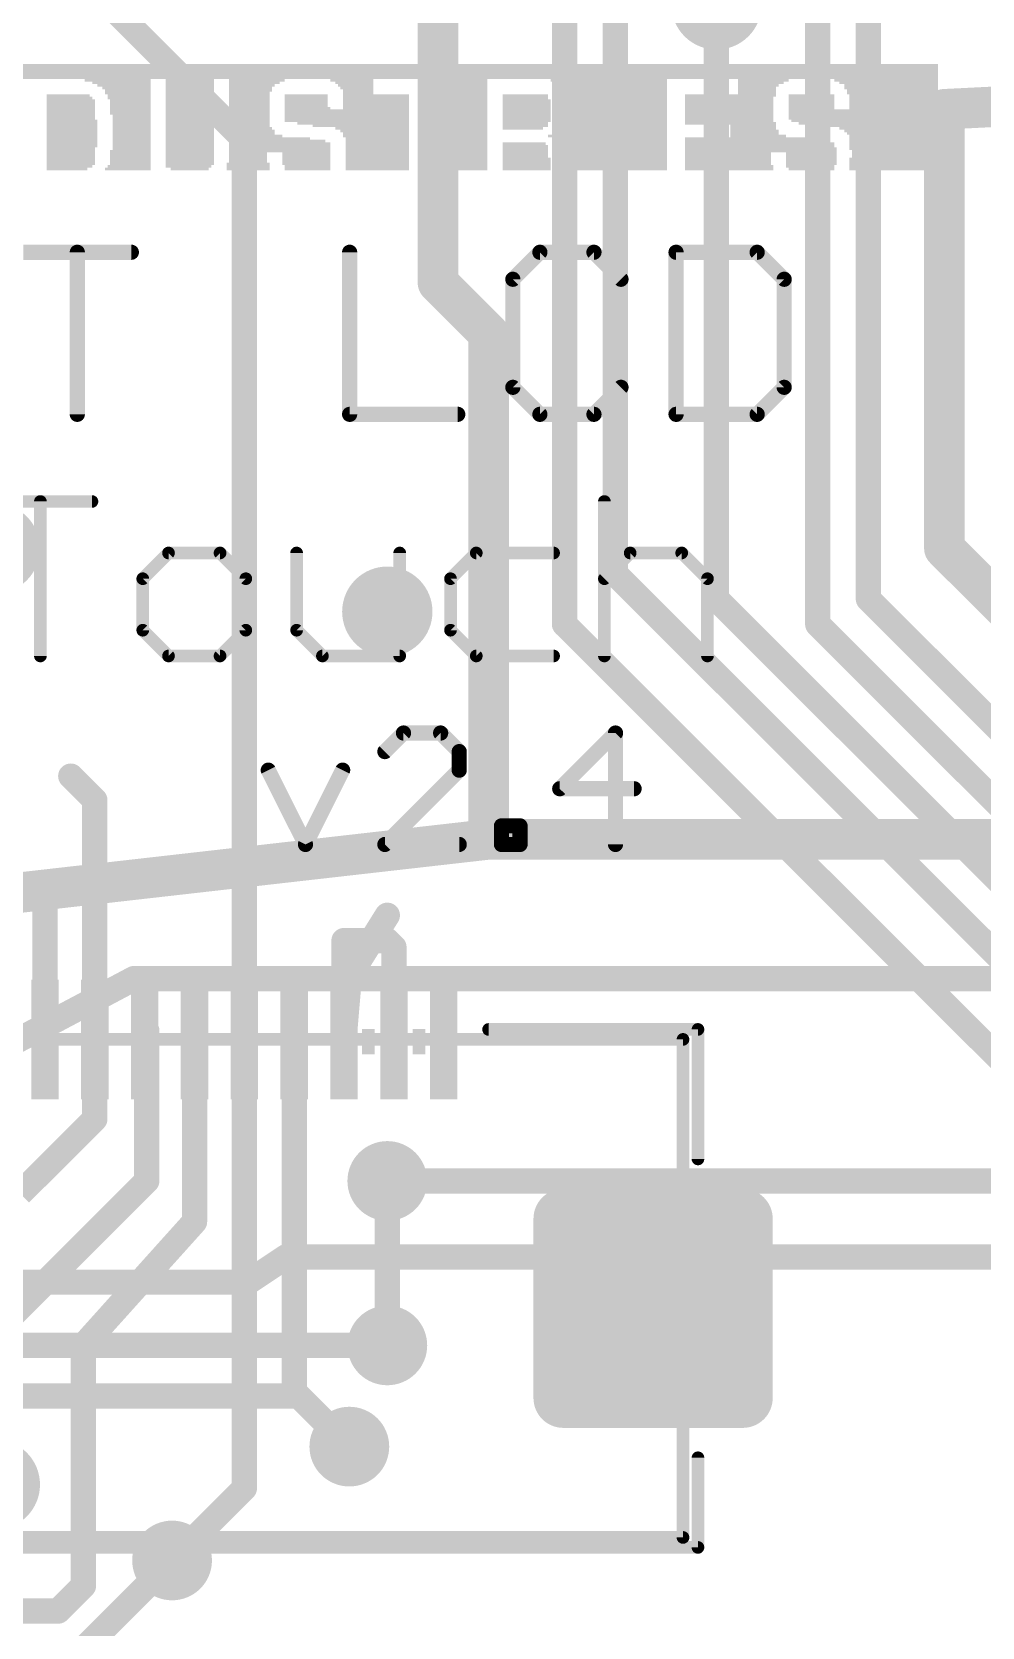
# Model space of a CAD drawing. Extents: x -31.2 to 31.2, y -41.1 to 40.8.
# Drawn here: x 8.12 to 17.65, y -13.75 to 2.26 of the extents above; entities that cross this region are included whole.
import ezdxf

# ---------------------------------------------------------------- set-up
doc = ezdxf.new("R2010")
doc.units = 0
for name, color, linetype in [('1', 12, 'CONTINUOUS'), ('16', 132, 'CONTINUOUS'), ('18', 110, 'CONTINUOUS'), ('21', 40, 'CONTINUOUS'), ('41', 12, 'CONTINUOUS'), ('51', 253, 'CONTINUOUS')]:
    doc.layers.add(name, color=color, linetype=linetype)

# ---------------------------------------------------------------- blocks, each defined once
blk = doc.blocks.new('RECT')
blk.add_solid([(-0.5, -0.5), (0.5, -0.5), (-0.5, 0.5), (0.5, 0.5)])
blk = doc.blocks.new('RECT384000X384000R25')
at = {"const_width": 0.3}
blk.add_lwpolyline([(1.05, -0.9), (1.05, 0.9, 0.4142), (0.9, 1.05), (-0.9, 1.05, 0.4142), (-1.05, 0.9), (-1.05, -0.9, 0.4142), (-0.9, -1.05), (0.9, -1.05, 0.4142)], format="xyb", close=True, dxfattribs=at)
blk.add_solid([(-0.9254, -0.9254), (0.9254, -0.9254), (-0.9254, 0.9254), (0.9254, 0.9254)])
blk = doc.blocks.new('ROUNDV')
at = {"const_width": 0.5}
blk.add_lwpolyline([(0, -0.25, 1), (0, 0.25, 1), (0, -0.25)], format="xyb", dxfattribs=at)

msp = doc.modelspace()

# ---------------------------------------------------------------- linework, layer by layer
at = {"layer": '1'}
for points, const_width in [([(13.97, -3.175), (13.97, 7.366)], 0.254), ([(16.51, -3.429), (16.51, 5.842)], 0.254), ([(16.002, -3.683), (16.002, 4.064)], 0.254), ([(13.462, -3.683), (13.462, 3.302)], 0.254), ([(10.25, 1.18), (8.509, 2.921)], 0.254), ([(14.986, -3.429), (14.986, 2.54)], 0.254), ([(17.272, 1.488), (18.608, 1.554)], 0.4064), ([(17.272, -2.921), (17.272, 1.488)], 0.4064), ([(10.25, -7.85), (10.25, 1.18)], 0.254), ([(17.272, -2.921), (18.542, -4.191)], 0.4064), ([(20.066, -9.271), (13.97, -3.175)], 0.254), ([(21.336, -9.779), (14.986, -3.429)], 0.254), ([(19.558, -6.477), (16.51, -3.429)], 0.254), ([(19.177, -9.398), (13.462, -3.683)], 0.254), ([(19.304, -6.985), (16.002, -3.683)], 0.254), ([(8.75, -5.448), (8.509, -5.207)], 0.254), ([(8.75, -7.85), (8.75, -5.448)], 0.254), ([(8.25, -6.3899), (7.8785, -6.3899)], 0.254), ([(8.25, -7.85), (8.25, -6.3899)], 0.254), ([(11.303, -7.215), (11.684, -6.604)], 0.254), ([(11.25, -7.85), (11.25, -6.858)], 0.254), ([(11.25, -6.858), (11.684, -6.858)], 0.254), ([(11.684, -6.858), (11.75, -6.924)], 0.254), ([(11.75, -6.924), (11.75, -7.85)], 0.254), ([(11.25, -7.85), (11.303, -7.215)], 0.254), ([(9.271, -7.762), (9.25, -7.85)], 0.254), ([(9.271, -9.271), (9.271, -7.762)], 0.254), ([(8.75, -7.85), (8.75, -8.649)], 0.254), ([(9.75, -7.85), (9.75, -9.681)], 0.254), ([(10.25, -7.85), (10.25, -12.356)], 0.254), ([(10.75, -7.85), (10.75, -11.385)], 0.254), ([(8.75, -8.649), (8.001, -9.398)], 0.254), ([(7.747, -10.795), (9.271, -9.271)], 0.254), ([(11.684, -10.922), (11.684, -9.271)], 0.254), ([(8.636, -10.922), (9.75, -9.681)], 0.254), ([(8.636, -13.335), (8.636, -10.922)], 0.254), ([(10.75, -11.385), (11.303, -11.938)], 0.254), ([(10.25, -12.356), (9.525, -13.081)], 0.254), ([(8.636, -13.335), (8.382, -13.589)], 0.254), ([(8.382, -13.589), (7.112, -13.589)], 0.254)]:
    msp.add_lwpolyline(points, dxfattribs=dict(at, const_width=const_width))
for points, const_width in [([(17.3736, 1.488, 1), (17.1704, 1.488)], 0.2032), ([(17.267, 1.5895, 1), (17.277, 1.3865)], 0.2032), ([(10.3135, 1.18, 1), (10.1865, 1.18)], 0.127), ([(10.2051, 1.1351, 1), (10.2949, 1.2249)], 0.127), ([(17.3438, -2.8492, 1), (17.2002, -2.9928)], 0.2032), ([(17.1704, -2.921, 1), (17.3736, -2.921)], 0.2032), ([(14.0149, -3.1301, 1), (13.9251, -3.2199)], 0.127), ([(13.9065, -3.175, 1), (14.0335, -3.175)], 0.127), ([(15.0309, -3.3841, 1), (14.9411, -3.4739)], 0.127), ([(16.5549, -3.3841, 1), (16.4651, -3.4739)], 0.127), ([(14.9225, -3.429, 1), (15.0495, -3.429)], 0.127), ([(16.4465, -3.429, 1), (16.5735, -3.429)], 0.127), ([(13.5069, -3.6381, 1), (13.4171, -3.7279)], 0.127), ([(13.3985, -3.683, 1), (13.5255, -3.683)], 0.127), ([(16.0469, -3.6381, 1), (15.9571, -3.7279)], 0.127), ([(15.9385, -3.683, 1), (16.0655, -3.683)], 0.127), ([(8.5539, -5.1621, 1), (8.4641, -5.2519)], 0.127), ([(8.8135, -5.448, 1), (8.6865, -5.448)], 0.127), ([(8.7051, -5.4929, 1), (8.7949, -5.4031)], 0.127), ([(8.3135, -6.3899, 1), (8.1865, -6.3899)], 0.127), ([(8.25, -6.4534, 1), (8.25, -6.3264)], 0.127), ([(11.7379, -6.6376, 1), (11.6301, -6.5704)], 0.127), ([(11.3135, -6.858, 1), (11.1865, -6.858)], 0.127), ([(11.25, -6.7945, 1), (11.25, -6.9215)], 0.127), ([(11.7289, -6.8131, 1), (11.6391, -6.9029)], 0.127), ([(11.684, -6.9215, 1), (11.684, -6.7945)], 0.127), ([(11.8135, -6.924, 1), (11.6865, -6.924)], 0.127), ([(11.7051, -6.9689, 1), (11.7949, -6.8791)], 0.127), ([(11.2491, -7.1814, 1), (11.3569, -7.2486)], 0.127), ([(11.3663, -7.2203, 1), (11.2397, -7.2097)], 0.127), ([(9.3345, -7.762, 1), (9.2075, -7.762)], 0.127), ([(9.3328, -7.7767, 1), (9.2092, -7.7473)], 0.127), ([(8.1865, -7.85, 1), (8.3135, -7.85)], 0.127), ([(8.8135, -7.85, 1), (8.6865, -7.85)], 0.127), ([(8.6865, -7.85, 1), (8.8135, -7.85)], 0.127), ([(9.1882, -7.8353, 1), (9.3118, -7.8647)], 0.127), ([(9.8135, -7.85, 1), (9.6865, -7.85)], 0.127), ([(10.3135, -7.85, 1), (10.1865, -7.85)], 0.127), ([(10.1865, -7.85, 1), (10.3135, -7.85)], 0.127), ([(10.8135, -7.85, 1), (10.6865, -7.85)], 0.127), ([(11.1867, -7.8447, 1), (11.3133, -7.8553)], 0.127), ([(11.1865, -7.85, 1), (11.3135, -7.85)], 0.127), ([(11.6865, -7.85, 1), (11.8135, -7.85)], 0.127), ([(8.6865, -8.649, 1), (8.8135, -8.649)], 0.127), ([(8.7949, -8.6939, 1), (8.7051, -8.6041)], 0.127), ([(9.2075, -9.271, 1), (9.3345, -9.271)], 0.127), ([(9.3159, -9.3159, 1), (9.2261, -9.2261)], 0.127), ([(11.7475, -9.271, 1), (11.6205, -9.271)], 0.127), ([(9.7973, -9.7234, 1), (9.7027, -9.6386)], 0.127), ([(9.6865, -9.681, 1), (9.8135, -9.681)], 0.127), ([(8.6995, -10.922, 1), (8.5725, -10.922)], 0.127), ([(8.5887, -10.8796, 1), (8.6833, -10.9644)], 0.127), ([(11.6205, -10.922, 1), (11.7475, -10.922)], 0.127), ([(10.7949, -11.3401, 1), (10.7051, -11.4299)], 0.127), ([(10.6865, -11.385, 1), (10.8135, -11.385)], 0.127), ([(11.2581, -11.9829, 1), (11.3479, -11.8931)], 0.127), ([(10.1865, -12.356, 1), (10.3135, -12.356)], 0.127), ([(10.2949, -12.4009, 1), (10.2051, -12.3111)], 0.127), ([(9.4801, -13.0361, 1), (9.5699, -13.1259)], 0.127), ([(8.5725, -13.335, 1), (8.6995, -13.335)], 0.127), ([(8.6809, -13.3799, 1), (8.5911, -13.2901)], 0.127), ([(8.3371, -13.5441, 1), (8.4269, -13.6339)], 0.127), ([(8.382, -13.6525, 1), (8.382, -13.5255)], 0.127)]:
    msp.add_lwpolyline(points, format="xyb", dxfattribs=dict(at, const_width=const_width))
at = {"layer": '16'}
for points, const_width in [([(12.192, 3.048), (12.192, -0.254)], 0.4064), ([(12.192, -0.254), (12.7, -0.762)], 0.4064), ([(12.7, -0.762), (12.7, -5.842)], 0.4064), ([(7.112, -6.477), (12.7, -5.842)], 0.4064), ([(12.7, -5.842), (18.034, -5.842)], 0.4064), ([(9.144, -7.239), (5.08, -9.398)], 0.254), ([(18.923, -7.239), (9.144, -7.239)], 0.254), ([(11.684, -9.271), (19.431, -9.271)], 0.254), ([(10.668, -10.033), (10.287, -10.287)], 0.254), ([(23.114, -10.033), (10.668, -10.033)], 0.254), ([(10.287, -10.287), (4.191, -10.287)], 0.254), ([(-19.431, -10.922), (11.684, -10.922)], 0.254), ([(10.795, -11.43), (-6.35, -11.43)], 0.254), ([(11.303, -11.938), (10.795, -11.43)], 0.254), ([(9.525, -13.081), (8.382, -14.224)], 0.254)]:
    msp.add_lwpolyline(points, dxfattribs=dict(at, const_width=const_width))
for points, const_width in [([(12.0904, -0.254, 1), (12.2936, -0.254)], 0.2032), ([(12.2638, -0.1822, 1), (12.1202, -0.3258)], 0.2032), ([(12.8016, -0.762, 1), (12.5984, -0.762)], 0.2032), ([(12.6282, -0.8338, 1), (12.7718, -0.6902)], 0.2032), ([(12.7, -5.7404, 1), (12.7, -5.9436)], 0.2032), ([(12.5984, -5.842, 1), (12.8016, -5.842)], 0.2032), ([(12.7115, -5.943, 1), (12.6885, -5.741)], 0.2032), ([(9.144, -7.1755, 1), (9.144, -7.3025)], 0.127), ([(9.1738, -7.2951, 1), (9.1142, -7.1829)], 0.127), ([(11.684, -9.2075, 1), (11.684, -9.3345)], 0.127), ([(10.668, -9.9695, 1), (10.668, -10.0965)], 0.127), ([(10.7032, -10.0858, 1), (10.6328, -9.9802)], 0.127), ([(10.2518, -10.2342, 1), (10.3222, -10.3398)], 0.127), ([(10.287, -10.3505, 1), (10.287, -10.2235)], 0.127), ([(11.684, -10.9855, 1), (11.684, -10.8585)], 0.127), ([(10.8399, -11.3851, 1), (10.7501, -11.4749)], 0.127), ([(10.795, -11.4935, 1), (10.795, -11.3665)], 0.127), ([(11.2581, -11.9829, 1), (11.3479, -11.8931)], 0.127), ([(9.5699, -13.1259, 1), (9.4801, -13.0361)], 0.127)]:
    msp.add_lwpolyline(points, format="xyb", dxfattribs=dict(at, const_width=const_width))
at = {"layer": '21'}
for points, const_width in [([(8.0319, 0.0522), (9.1165, 0.0522)], 0.1524), ([(8.5742, -1.5748), (8.5742, 0.0522)], 0.1524), ([(11.3062, 0.0522), (11.3062, -1.5748)], 0.1524), ([(13.2145, 0.0522), (12.9433, -0.219)], 0.1524), ([(13.7568, 0.0522), (13.2145, 0.0522)], 0.1524), ([(14.028, -0.219), (13.7568, 0.0522)], 0.1524), ([(14.5805, 0.0522), (14.5805, -1.5748)], 0.1524), ([(15.394, 0.0522), (14.5805, 0.0522)], 0.1524), ([(15.6651, -0.219), (15.394, 0.0522)], 0.1524), ([(12.9433, -0.219), (12.9433, -1.3036)], 0.1524), ([(15.6651, -1.3036), (15.6651, -0.219)], 0.1524), ([(12.9433, -1.3036), (13.2145, -1.5748)], 0.1524), ([(13.7568, -1.5748), (14.028, -1.3036)], 0.1524), ([(15.394, -1.5748), (15.6651, -1.3036)], 0.1524), ([(11.3062, -1.5748), (12.3908, -1.5748)], 0.1524), ([(13.2145, -1.5748), (13.7568, -1.5748)], 0.1524), ([(14.5805, -1.5748), (15.394, -1.5748)], 0.1524), ([(7.6872, -2.4498), (8.721, -2.4498)], 0.127), ([(8.2041, -4.0005), (8.2041, -2.4498)], 0.127), ([(13.8616, -2.4498), (13.8616, -4.0005)], 0.127), ([(9.4893, -2.9667), (9.2308, -3.2251)], 0.127), ([(10.0062, -2.9667), (9.4893, -2.9667)], 0.127), ([(10.2646, -3.2251), (10.0062, -2.9667)], 0.127), ([(10.7744, -2.9667), (10.7744, -3.742)], 0.127), ([(11.8082, -4.0005), (11.8082, -2.9667)], 0.127), ([(12.5765, -2.9667), (12.318, -3.2251)], 0.127), ([(13.3518, -2.9667), (12.5765, -2.9667)], 0.127), ([(13.8616, -3.2251), (14.1201, -2.9667)], 0.127), ([(14.1201, -2.9667), (14.637, -2.9667)], 0.127), ([(14.637, -2.9667), (14.8954, -3.2251)], 0.127), ([(9.2308, -3.2251), (9.2308, -3.742)], 0.127), ([(10.2646, -3.742), (10.2646, -3.2251)], 0.127), ([(12.318, -3.2251), (12.318, -3.742)], 0.127), ([(14.8954, -3.2251), (14.8954, -4.0005)], 0.127), ([(9.2308, -3.742), (9.4893, -4.0005)], 0.127), ([(10.0062, -4.0005), (10.2646, -3.742)], 0.127), ([(10.7744, -3.742), (11.0329, -4.0005)], 0.127), ([(12.318, -3.742), (12.5765, -4.0005)], 0.127), ([(9.4893, -4.0005), (10.0062, -4.0005)], 0.127), ([(11.0329, -4.0005), (11.8082, -4.0005)], 0.127), ([(12.5765, -4.0005), (13.3518, -4.0005)], 0.127), ([(11.846, -4.7742), (11.6596, -4.9607)], 0.1524), ([(12.2189, -4.7742), (11.846, -4.7742)], 0.1524), ([(12.4053, -4.9607), (12.2189, -4.7742)], 0.1524), ([(13.973, -4.7742), (13.4137, -5.3335)], 0.1524), ([(13.973, -5.8928), (13.973, -4.7742)], 0.1524), ([(12.4053, -5.1471), (12.4053, -4.9607)], 0.1524), ([(10.4902, -5.1471), (10.8631, -5.8928)], 0.1524), ([(10.8631, -5.8928), (11.2359, -5.1471)], 0.1524), ([(11.6596, -5.8928), (12.4053, -5.1471)], 0.1524), ([(13.4137, -5.3335), (14.1594, -5.3335)], 0.1524), ([(12.829, -5.8928), (12.829, -5.7064)], 0.1524), ([(12.829, -5.7064), (13.0154, -5.7064)], 0.1524), ([(13.0154, -5.7064), (13.0154, -5.8928)], 0.1524), ([(12.4053, -5.8928), (11.6596, -5.8928)], 0.1524), ([(13.0154, -5.8928), (12.829, -5.8928)], 0.1524), ([(12.7, -7.75), (14.8, -7.75)], 0.127), ([(14.8, -7.75), (14.8, -9.05)], 0.127), ([(14.8, -12.95), (14.8, -12.05)], 0.127), ([(-14.8, -12.95), (14.8, -12.95)], 0.127)]:
    msp.add_lwpolyline(points, dxfattribs=dict(at, const_width=const_width))
for points, const_width in [([(8.6123, 0.0522, 1), (8.5361, 0.0522)], 0.0762), ([(9.1165, 0.0141, 1), (9.1165, 0.0903)], 0.0762), ([(11.3443, 0.0522, 1), (11.2681, 0.0522)], 0.0762), ([(13.2145, 0.0903, 1), (13.2145, 0.0141)], 0.0762), ([(13.2414, 0.0252, 1), (13.1875, 0.0791)], 0.0762), ([(13.7838, 0.0791, 1), (13.7299, 0.0252)], 0.0762), ([(13.7568, 0.0141, 1), (13.7568, 0.0903)], 0.0762), ([(14.6186, 0.0522, 1), (14.5424, 0.0522)], 0.0762), ([(14.5805, 0.0903, 1), (14.5805, 0.0141)], 0.0762), ([(15.4209, 0.0791, 1), (15.367, 0.0252)], 0.0762), ([(15.394, 0.0141, 1), (15.394, 0.0903)], 0.0762), ([(12.9814, -0.219, 1), (12.9052, -0.219)], 0.0762), ([(12.9164, -0.192, 1), (12.9703, -0.2459)], 0.0762), ([(14.001, -0.2459, 1), (14.0549, -0.192)], 0.0762), ([(15.7032, -0.219, 1), (15.627, -0.219)], 0.0762), ([(15.6382, -0.2459, 1), (15.6921, -0.192)], 0.0762), ([(12.9703, -1.2767, 1), (12.9164, -1.3306)], 0.0762), ([(12.9052, -1.3036, 1), (12.9814, -1.3036)], 0.0762), ([(14.0549, -1.3306, 1), (14.001, -1.2767)], 0.0762), ([(15.627, -1.3036, 1), (15.7032, -1.3036)], 0.0762), ([(15.6921, -1.3306, 1), (15.6382, -1.2767)], 0.0762), ([(8.5361, -1.5748, 1), (8.6123, -1.5748)], 0.0762), ([(11.3062, -1.5367, 1), (11.3062, -1.6129)], 0.0762), ([(11.2681, -1.5748, 1), (11.3443, -1.5748)], 0.0762), ([(12.3908, -1.6129, 1), (12.3908, -1.5367)], 0.0762), ([(13.2145, -1.5367, 1), (13.2145, -1.6129)], 0.0762), ([(13.1875, -1.6017, 1), (13.2414, -1.5479)], 0.0762), ([(13.7299, -1.5479, 1), (13.7838, -1.6017)], 0.0762), ([(13.7568, -1.6129, 1), (13.7568, -1.5367)], 0.0762), ([(14.5805, -1.5367, 1), (14.5805, -1.6129)], 0.0762), ([(14.5424, -1.5748, 1), (14.6186, -1.5748)], 0.0762), ([(15.367, -1.5479, 1), (15.4209, -1.6017)], 0.0762), ([(15.394, -1.6129, 1), (15.394, -1.5367)], 0.0762), ([(8.2359, -2.4498, 1), (8.1724, -2.4498)], 0.0635), ([(8.721, -2.4815, 1), (8.721, -2.418)], 0.0635), ([(13.8934, -2.4498, 1), (13.8299, -2.4498)], 0.0635), ([(9.4893, -2.9349, 1), (9.4893, -2.9984)], 0.0635), ([(9.5117, -2.9891, 1), (9.4668, -2.9442)], 0.0635), ([(10.0286, -2.9442, 1), (9.9837, -2.9891)], 0.0635), ([(10.0062, -2.9984, 1), (10.0062, -2.9349)], 0.0635), ([(10.8062, -2.9667, 1), (10.7427, -2.9667)], 0.0635), ([(11.84, -2.9667, 1), (11.7765, -2.9667)], 0.0635), ([(12.5765, -2.9349, 1), (12.5765, -2.9984)], 0.0635), ([(12.5989, -2.9891, 1), (12.554, -2.9442)], 0.0635), ([(13.3518, -2.9984, 1), (13.3518, -2.9349)], 0.0635), ([(14.1201, -2.9349, 1), (14.1201, -2.9984)], 0.0635), ([(14.1425, -2.9891, 1), (14.0976, -2.9442)], 0.0635), ([(14.6594, -2.9442, 1), (14.6145, -2.9891)], 0.0635), ([(14.637, -2.9984, 1), (14.637, -2.9349)], 0.0635), ([(9.2626, -3.2251, 1), (9.1991, -3.2251)], 0.0635), ([(9.2084, -3.2027, 1), (9.2533, -3.2476)], 0.0635), ([(10.2964, -3.2251, 1), (10.2329, -3.2251)], 0.0635), ([(10.2422, -3.2476, 1), (10.2871, -3.2027)], 0.0635), ([(12.3498, -3.2251, 1), (12.2863, -3.2251)], 0.0635), ([(12.2956, -3.2027, 1), (12.3405, -3.2476)], 0.0635), ([(13.8392, -3.2027, 1), (13.8841, -3.2476)], 0.0635), ([(14.9272, -3.2251, 1), (14.8637, -3.2251)], 0.0635), ([(14.873, -3.2476, 1), (14.9179, -3.2027)], 0.0635), ([(9.2533, -3.7196, 1), (9.2084, -3.7645)], 0.0635), ([(10.2871, -3.7645, 1), (10.2422, -3.7196)], 0.0635), ([(10.7969, -3.7196, 1), (10.752, -3.7645)], 0.0635), ([(12.3405, -3.7196, 1), (12.2956, -3.7645)], 0.0635), ([(9.1991, -3.742, 1), (9.2626, -3.742)], 0.0635), ([(10.2329, -3.742, 1), (10.2964, -3.742)], 0.0635), ([(10.7427, -3.742, 1), (10.8062, -3.742)], 0.0635), ([(12.2863, -3.742, 1), (12.3498, -3.742)], 0.0635), ([(8.1724, -4.0005, 1), (8.2359, -4.0005)], 0.0635), ([(9.4893, -3.9688, 1), (9.4893, -4.0323)], 0.0635), ([(9.4668, -4.023, 1), (9.5117, -3.978)], 0.0635), ([(9.9837, -3.978, 1), (10.0286, -4.023)], 0.0635), ([(10.0062, -4.0323, 1), (10.0062, -3.9688)], 0.0635), ([(11.0329, -3.9688, 1), (11.0329, -4.0323)], 0.0635), ([(11.0104, -4.023, 1), (11.0553, -3.978)], 0.0635), ([(11.7765, -4.0005, 1), (11.84, -4.0005)], 0.0635), ([(11.8082, -4.0323, 1), (11.8082, -3.9688)], 0.0635), ([(12.5765, -3.9688, 1), (12.5765, -4.0323)], 0.0635), ([(12.554, -4.023, 1), (12.5989, -3.978)], 0.0635), ([(13.3518, -4.0323, 1), (13.3518, -3.9688)], 0.0635), ([(13.8299, -4.0005, 1), (13.8934, -4.0005)], 0.0635), ([(14.8637, -4.0005, 1), (14.9272, -4.0005)], 0.0635), ([(11.846, -4.7361, 1), (11.846, -4.8123)], 0.0762), ([(11.873, -4.8012, 1), (11.8191, -4.7473)], 0.0762), ([(12.2458, -4.7473, 1), (12.1919, -4.8012)], 0.0762), ([(12.2189, -4.8123, 1), (12.2189, -4.7361)], 0.0762), ([(14.0111, -4.7742, 1), (13.9349, -4.7742)], 0.0762), ([(13.9999, -4.8012, 1), (13.946, -4.7473)], 0.0762), ([(11.6327, -4.9337, 1), (11.6865, -4.9876)], 0.0762), ([(12.4434, -4.9607, 1), (12.3672, -4.9607)], 0.0762), ([(12.3784, -4.9876, 1), (12.4322, -4.9337)], 0.0762), ([(10.5243, -5.1301, 1), (10.4561, -5.1641)], 0.0762), ([(11.27, -5.1641, 1), (11.2018, -5.1301)], 0.0762), ([(12.3672, -5.1471, 1), (12.4434, -5.1471)], 0.0762), ([(12.4322, -5.174, 1), (12.3784, -5.1202)], 0.0762), ([(13.3867, -5.3066, 1), (13.4406, -5.3605)], 0.0762), ([(13.4137, -5.2954, 1), (13.4137, -5.3716)], 0.0762), ([(14.1594, -5.3716, 1), (14.1594, -5.2954)], 0.0762), ([(12.8671, -5.7064, 1), (12.7909, -5.7064)], 0.0762), ([(12.829, -5.6683, 1), (12.829, -5.7445)], 0.0762), ([(13.0535, -5.7064, 1), (12.9773, -5.7064)], 0.0762), ([(13.0154, -5.7445, 1), (13.0154, -5.6683)], 0.0762), ([(10.829, -5.8758, 1), (10.8971, -5.9098)], 0.0762), ([(10.829, -5.9098, 1), (10.8971, -5.8758)], 0.0762), ([(11.6596, -5.8547, 1), (11.6596, -5.9309)], 0.0762), ([(11.6327, -5.8659, 1), (11.6865, -5.9197)], 0.0762), ([(12.4053, -5.9309, 1), (12.4053, -5.8547)], 0.0762), ([(12.829, -5.8547, 1), (12.829, -5.9309)], 0.0762), ([(12.7909, -5.8928, 1), (12.8671, -5.8928)], 0.0762), ([(12.9773, -5.8928, 1), (13.0535, -5.8928)], 0.0762), ([(13.0154, -5.9309, 1), (13.0154, -5.8547)], 0.0762), ([(13.9349, -5.8928, 1), (14.0111, -5.8928)], 0.0762), ([(12.7, -7.7183, 1), (12.7, -7.7817)], 0.0635), ([(14.8318, -7.75, 1), (14.7683, -7.75)], 0.0635), ([(14.8, -7.7817, 1), (14.8, -7.7183)], 0.0635), ([(14.7683, -9.05, 1), (14.8318, -9.05)], 0.0635), ([(14.8318, -12.05, 1), (14.7683, -12.05)], 0.0635), ([(14.7683, -12.95, 1), (14.8318, -12.95)], 0.0635), ([(14.8, -12.9818, 1), (14.8, -12.9183)], 0.0635)]:
    msp.add_lwpolyline(points, format="xyb", dxfattribs=dict(at, const_width=const_width))
at = {"layer": '51', "const_width": 0.127}
for points in [[(-14.65, -7.85), (14.65, -7.85)], [(14.65, -7.85), (14.65, -12.85)], [(-14.65, -12.85), (14.65, -12.85)]]:
    msp.add_lwpolyline(points, dxfattribs=at)
at = {"layer": '51', "const_width": 0.0635}
for points in [[(14.6818, -7.85, 1), (14.6182, -7.85)], [(14.65, -7.8818, 1), (14.65, -7.8183)], [(14.65, -12.8818, 1), (14.65, -12.8183)], [(14.6182, -12.85, 1), (14.6818, -12.85)]]:
    msp.add_lwpolyline(points, format="xyb", dxfattribs=at)

# ---------------------------------------------------------------- block references
at = {"layer": '1', "xscale": 0.275, "yscale": 1.2}
for p in [(8.25, -7.85), (8.75, -7.85), (9.25, -7.85), (9.75, -7.85), (10.25, -7.85), (10.75, -7.85), (11.25, -7.85), (11.75, -7.85), (12.25, -7.85)]:
    msp.add_blockref('RECT', p, dxfattribs=at)
at = {"layer": '1'}
msp.add_blockref('RECT384000X384000R25', (14.35, -10.55), dxfattribs=at)
at = {"layer": '18'}
for p, xscale, yscale in [((14.986, 2.54), 0.9064, 0.9064), ((14.986, 2.54), 0.9064, 0.9064), ((7.747, -2.921), 0.9064, 0.9064), ((7.747, -2.921), 0.9064, 0.9064), ((11.684, -3.556), 0.9064, 0.9064), ((11.684, -3.556), 0.9064, 0.9064), ((11.684, -9.271), 0.8001, 0.8001), ((11.684, -9.271), 0.8001, 0.8001), ((11.684, -10.922), 0.8001, 0.8001), ((11.684, -10.922), 0.8001, 0.8001), ((11.303, -11.938), 0.8001, 0.8001), ((11.303, -11.938), 0.8001, 0.8001), ((7.747, -12.319), 0.9064, 0.9064), ((7.747, -12.319), 0.9064, 0.9064), ((9.525, -13.081), 0.8001, 0.8001), ((9.525, -13.081), 0.8001, 0.8001)]:
    msp.add_blockref('ROUNDV', p, dxfattribs=dict(at, xscale=xscale, yscale=yscale))
at = {"layer": '21', "yscale": 0.0254}
for p, xscale in [((6.604, 1.9304), 21.209), ((6.604, 1.905), 21.209), ((6.604, 1.8796), 21.209), ((6.604, 1.8542), 21.209), ((6.604, 1.8288), 21.209), ((6.604, 1.8034), 21.209), ((8.9789, 1.778), 0.6604), ((9.017, 1.7526), 0.5842), ((9.7028, 1.778), 0.4826), ((9.7028, 1.7526), 0.4826), ((10.3759, 1.778), 0.5588), ((10.3505, 1.7526), 0.508), ((11.3284, 1.778), 0.4318), ((11.3538, 1.7526), 0.381), ((12.5349, 1.778), 0.3048), ((12.5349, 1.7526), 0.3048), ((13.6144, 1.778), 0.5842), ((13.6398, 1.7526), 0.5334), ((14.2748, 1.778), 0.4318), ((14.2748, 1.7526), 0.4318), ((15.4559, 1.778), 0.508), ((15.4305, 1.7526), 0.4572), ((16.6878, 1.778), 1.0414), ((16.7132, 1.7526), 0.9906), ((8.4836, 1.6256), 0.4318), ((8.4963, 1.6002), 0.4572), ((9.0424, 1.7272), 0.5334), ((9.0678, 1.7018), 0.4826), ((9.0805, 1.6764), 0.4572), ((9.0805, 1.651), 0.4572), ((9.0932, 1.6256), 0.4318), ((9.0932, 1.6002), 0.4318), ((9.7028, 1.7272), 0.4826), ((9.7028, 1.7018), 0.4826), ((9.7028, 1.6764), 0.4826), ((9.7028, 1.651), 0.4826), ((9.7028, 1.6256), 0.4826), ((9.7028, 1.6002), 0.4826), ((10.3251, 1.7272), 0.4572), ((10.3124, 1.7018), 0.4318), ((10.3124, 1.6764), 0.4318), ((10.2997, 1.651), 0.4064), ((10.2997, 1.6256), 0.4064), ((10.2997, 1.6002), 0.4064), ((10.8712, 1.6256), 0.4318), ((10.8712, 1.6002), 0.4318), ((11.3665, 1.7272), 0.3556), ((11.3792, 1.7018), 0.3302), ((11.3919, 1.6764), 0.3048), ((11.3919, 1.651), 0.3048), ((11.5697, 1.6256), 0.6604), ((11.5697, 1.6002), 0.6604), ((12.3698, 1.6256), 0.635), ((12.3698, 1.6002), 0.635), ((12.5349, 1.7272), 0.3048), ((12.5349, 1.7018), 0.3048), ((12.5349, 1.6764), 0.3048), ((12.5349, 1.651), 0.3048), ((13.0683, 1.6256), 0.4572), ((13.0683, 1.6002), 0.4572), ((13.6525, 1.7272), 0.508), ((13.6652, 1.7018), 0.4826), ((13.6652, 1.6764), 0.4826), ((13.6779, 1.651), 0.4572), ((13.6906, 1.6256), 0.4318), ((13.6906, 1.6002), 0.4318), ((14.2748, 1.7272), 0.4318), ((14.2748, 1.7018), 0.4318), ((14.2748, 1.6764), 0.4318), ((14.2748, 1.651), 0.4318), ((14.2748, 1.6256), 0.4318), ((14.2748, 1.6002), 0.4318), ((15.1257, 1.6256), 0.9144), ((15.113, 1.6002), 0.889), ((15.4051, 1.7272), 0.4064), ((15.3924, 1.7018), 0.381), ((15.3924, 1.6764), 0.381), ((15.3924, 1.651), 0.381), ((15.9385, 1.6256), 0.4572), ((15.9385, 1.6002), 0.4572), ((16.7386, 1.7272), 0.9398), ((16.7386, 1.7018), 0.9398), ((16.7513, 1.6764), 0.9144), ((16.7513, 1.651), 0.9144), ((16.764, 1.6256), 0.889), ((16.764, 1.6002), 0.889), ((8.509, 1.5748), 0.4826), ((8.509, 1.5494), 0.4826), ((8.509, 1.524), 0.4826), ((8.509, 1.4986), 0.4826), ((8.509, 1.4732), 0.4826), ((8.509, 1.4478), 0.4826), ((9.1059, 1.5748), 0.4064), ((9.1059, 1.5494), 0.4064), ((9.1059, 1.524), 0.4064), ((9.1059, 1.4986), 0.4064), ((9.1059, 1.4732), 0.4064), ((9.1059, 1.4478), 0.4064), ((9.7028, 1.5748), 0.4826), ((9.7028, 1.5494), 0.4826), ((9.7028, 1.524), 0.4826), ((9.7028, 1.4986), 0.4826), ((9.7028, 1.4732), 0.4826), ((9.7028, 1.4478), 0.4826), ((10.2997, 1.5748), 0.4064), ((10.2997, 1.5494), 0.4064), ((10.2997, 1.524), 0.4064), ((10.2997, 1.4986), 0.4064), ((10.2997, 1.4732), 0.4064), ((10.2997, 1.4478), 0.4064), ((10.8712, 1.5748), 0.4318), ((10.8712, 1.5494), 0.4318), ((10.8712, 1.524), 0.4318), ((10.8839, 1.4986), 0.4572), ((11.2776, 1.4732), 1.2446), ((11.2776, 1.4478), 1.2446), ((11.5697, 1.5748), 0.6604), ((11.5697, 1.5494), 0.6604), ((11.5697, 1.524), 0.6604), ((11.5697, 1.4986), 0.6604), ((12.3698, 1.5748), 0.635), ((12.3698, 1.5494), 0.635), ((12.3698, 1.524), 0.635), ((12.3698, 1.4986), 0.635), ((12.3698, 1.4732), 0.635), ((12.3698, 1.4478), 0.635), ((13.081, 1.5748), 0.4826), ((13.081, 1.5494), 0.4826), ((13.081, 1.524), 0.4826), ((13.081, 1.4986), 0.4826), ((13.081, 1.4732), 0.4826), ((13.081, 1.4478), 0.4826), ((13.6906, 1.5748), 0.4318), ((13.6906, 1.5494), 0.4318), ((13.6906, 1.524), 0.4318), ((13.6906, 1.4986), 0.4318), ((13.6906, 1.4732), 0.4318), ((13.6906, 1.4478), 0.4318), ((14.2748, 1.5748), 0.4318), ((14.2748, 1.5494), 0.4318), ((14.2748, 1.524), 0.4318), ((14.2748, 1.4986), 0.4318), ((14.2748, 1.4732), 0.4318), ((14.2748, 1.4478), 0.4318), ((15.113, 1.5748), 0.889), ((15.113, 1.5494), 0.889), ((15.113, 1.524), 0.889), ((15.113, 1.4986), 0.889), ((15.113, 1.4732), 0.889), ((15.113, 1.4478), 0.889), ((15.9385, 1.5748), 0.4572), ((15.9385, 1.5494), 0.4572), ((15.9385, 1.524), 0.4572), ((15.9385, 1.4986), 0.4572), ((16.4592, 1.4732), 1.4986), ((16.4592, 1.4478), 1.4986), ((16.764, 1.5748), 0.889), ((16.764, 1.5494), 0.889), ((16.764, 1.524), 0.889), ((16.764, 1.4986), 0.889), ((8.509, 1.4224), 0.4826), ((8.509, 1.397), 0.4826), ((8.5217, 1.3716), 0.508), ((8.5217, 1.3462), 0.508), ((8.5217, 1.3208), 0.508), ((8.5217, 1.2954), 0.508), ((8.5217, 1.27), 0.508), ((9.1186, 1.4224), 0.381), ((9.1186, 1.397), 0.381), ((9.1186, 1.3716), 0.381), ((9.1186, 1.3462), 0.381), ((9.1186, 1.3208), 0.381), ((9.1186, 1.2954), 0.381), ((9.1186, 1.27), 0.381), ((9.7028, 1.4224), 0.4826), ((9.7028, 1.397), 0.4826), ((9.7028, 1.3716), 0.4826), ((9.7028, 1.3462), 0.4826), ((9.7028, 1.3208), 0.4826), ((9.7028, 1.2954), 0.4826), ((9.7028, 1.27), 0.4826), ((10.2997, 1.4224), 0.4064), ((10.2997, 1.397), 0.4064), ((10.2997, 1.3716), 0.4064), ((10.2997, 1.3462), 0.4064), ((10.2997, 1.3208), 0.4064), ((10.3124, 1.2954), 0.4318), ((10.3251, 1.27), 0.4572), ((11.2776, 1.4224), 1.2446), ((11.2776, 1.397), 1.2446), ((11.2776, 1.3716), 1.2446), ((11.3411, 1.3462), 1.1176), ((11.4173, 1.3208), 0.9652), ((11.5316, 1.2954), 0.7366), ((11.557, 1.27), 0.6858), ((12.3698, 1.4224), 0.635), ((12.3698, 1.397), 0.635), ((12.3698, 1.3716), 0.635), ((12.3698, 1.3462), 0.635), ((12.3698, 1.3208), 0.635), ((12.3698, 1.2954), 0.635), ((12.3698, 1.27), 0.635), ((13.081, 1.4224), 0.4826), ((13.081, 1.397), 0.4826), ((13.081, 1.3716), 0.4826), ((13.0683, 1.3462), 0.4572), ((13.0683, 1.3208), 0.4572), ((13.0429, 1.2954), 0.4064), ((13.6525, 1.27), 0.508), ((13.6652, 1.2954), 0.4826), ((13.6779, 1.3462), 0.4572), ((13.6779, 1.3208), 0.4572), ((13.6906, 1.4224), 0.4318), ((13.6906, 1.397), 0.4318), ((13.6906, 1.3716), 0.4318), ((14.2748, 1.4224), 0.4318), ((14.2748, 1.397), 0.4318), ((14.2748, 1.3716), 0.4318), ((14.2748, 1.3462), 0.4318), ((14.2748, 1.3208), 0.4318), ((14.2748, 1.2954), 0.4318), ((14.2748, 1.27), 0.4318), ((15.113, 1.4224), 0.889), ((15.113, 1.397), 0.889), ((15.113, 1.3716), 0.889), ((15.1257, 1.3462), 0.9144), ((15.3543, 1.3208), 0.4572), ((15.3543, 1.2954), 0.4572), ((15.367, 1.27), 0.4826), ((16.4592, 1.4224), 1.4986), ((16.4592, 1.397), 1.4986), ((16.4719, 1.3716), 1.4732), ((16.51, 1.3462), 1.397), ((16.5989, 1.3208), 1.2192), ((16.7132, 1.2954), 0.9906), ((16.7386, 1.27), 0.9398), ((8.5217, 1.2446), 0.508), ((8.5217, 1.2192), 0.508), ((8.5217, 1.1938), 0.508), ((8.5217, 1.1684), 0.508), ((8.5217, 1.143), 0.508), ((8.5217, 1.1176), 0.508), ((9.1186, 1.2446), 0.381), ((9.1186, 1.2192), 0.381), ((9.1186, 1.1938), 0.381), ((9.1186, 1.1684), 0.381), ((9.1186, 1.143), 0.381), ((9.1186, 1.1176), 0.381), ((9.7028, 1.2446), 0.4826), ((9.7028, 1.2192), 0.4826), ((9.7028, 1.1938), 0.4826), ((9.7028, 1.1684), 0.4826), ((9.7028, 1.143), 0.4826), ((9.7028, 1.1176), 0.4826), ((10.3251, 1.2446), 0.4572), ((10.3632, 1.2192), 0.5334), ((10.5029, 1.1938), 0.8128), ((10.5791, 1.1684), 0.9652), ((10.6045, 1.143), 1.016), ((10.6045, 1.1176), 1.016), ((11.5697, 1.2446), 0.6604), ((11.5697, 1.2192), 0.6604), ((11.5824, 1.1938), 0.635), ((11.5824, 1.1684), 0.635), ((11.5824, 1.143), 0.635), ((11.5824, 1.1176), 0.635), ((12.3698, 1.2446), 0.635), ((12.3698, 1.2192), 0.635), ((12.3698, 1.1938), 0.635), ((12.3698, 1.1684), 0.635), ((12.3698, 1.143), 0.635), ((12.3698, 1.1176), 0.635), ((13.0556, 1.143), 0.4318), ((13.0683, 1.1176), 0.4572), ((13.6017, 1.2192), 0.6096), ((13.6271, 1.2446), 0.5588), ((13.6525, 1.1938), 0.508), ((13.6652, 1.1684), 0.4826), ((13.6652, 1.143), 0.4826), ((13.6779, 1.1176), 0.4572), ((14.2748, 1.2446), 0.4318), ((14.2748, 1.2192), 0.4318), ((14.2748, 1.1938), 0.4318), ((14.2748, 1.1684), 0.4318), ((14.2748, 1.143), 0.4318), ((14.2748, 1.1176), 0.4318), ((15.3162, 1.1938), 1.2954), ((15.3924, 1.1684), 1.4478), ((15.4178, 1.143), 1.4986), ((15.4178, 1.1176), 1.4986), ((15.367, 1.2446), 0.4826), ((15.4051, 1.2192), 0.5588), ((16.7513, 1.2446), 0.9144), ((16.764, 1.2192), 0.889), ((16.764, 1.1938), 0.889), ((16.764, 1.1684), 0.889), ((16.764, 1.143), 0.889), ((16.764, 1.1176), 0.889), ((8.509, 1.0922), 0.4826), ((8.509, 1.0668), 0.4826), ((8.509, 1.0414), 0.4826), ((8.509, 1.016), 0.4826), ((8.509, 0.9906), 0.4826), ((8.509, 0.9652), 0.4826), ((9.1059, 1.0668), 0.4064), ((9.1059, 1.0414), 0.4064), ((9.1059, 1.016), 0.4064), ((9.1059, 0.9906), 0.4064), ((9.1059, 0.9652), 0.4064), ((9.1186, 1.0922), 0.381), ((9.7028, 1.0922), 0.4826), ((9.7028, 1.0668), 0.4826), ((9.7028, 1.0414), 0.4826), ((9.7028, 1.016), 0.4826), ((9.7028, 0.9906), 0.4826), ((9.7028, 0.9652), 0.4826), ((10.6045, 1.0922), 1.016), ((10.6045, 1.0668), 1.016), ((10.287, 1.0414), 0.381), ((10.287, 1.016), 0.381), ((10.287, 0.9906), 0.381), ((10.287, 0.9652), 0.381), ((10.8712, 1.0414), 0.4826), ((10.8712, 1.016), 0.4826), ((10.8712, 0.9906), 0.4826), ((10.8712, 0.9652), 0.4826), ((11.5824, 1.0922), 0.635), ((11.5824, 1.0668), 0.635), ((11.5824, 1.0414), 0.635), ((11.5824, 1.016), 0.635), ((11.5824, 0.9906), 0.635), ((11.5824, 0.9652), 0.635), ((12.3698, 1.0922), 0.635), ((12.3698, 1.0668), 0.635), ((12.3698, 1.0414), 0.635), ((12.3698, 1.016), 0.635), ((12.3698, 0.9906), 0.635), ((12.3698, 0.9652), 0.635), ((13.0683, 1.0922), 0.4572), ((13.0683, 1.0668), 0.4572), ((13.0683, 1.0414), 0.4572), ((13.0683, 1.016), 0.4572), ((13.081, 0.9906), 0.4826), ((13.081, 0.9652), 0.4826), ((13.6779, 1.0922), 0.4572), ((13.6779, 1.0668), 0.4572), ((13.6906, 1.0414), 0.4318), ((13.6906, 1.016), 0.4318), ((13.6906, 0.9906), 0.4318), ((13.6906, 0.9652), 0.4318), ((14.2748, 1.0922), 0.4318), ((14.2748, 1.0668), 0.4318), ((14.2748, 1.0414), 0.4318), ((14.2748, 1.016), 0.4318), ((14.2748, 0.9906), 0.4318), ((14.2748, 0.9652), 0.4318), ((15.4305, 1.0922), 1.524), ((15.4305, 1.0668), 1.524), ((15.1003, 1.0414), 0.8636), ((15.1003, 1.016), 0.8636), ((15.1003, 0.9906), 0.8636), ((15.1003, 0.9652), 0.8636), ((15.9385, 1.0414), 0.508), ((15.9385, 1.016), 0.508), ((15.9385, 0.9906), 0.508), ((15.9385, 0.9652), 0.508), ((16.764, 1.0922), 0.889), ((16.764, 0.9906), 0.889), ((16.764, 0.9652), 0.889), ((16.7767, 1.0668), 0.8636), ((16.7767, 1.0414), 0.8636), ((16.7767, 1.016), 0.8636), ((8.509, 0.9398), 0.4826), ((8.4963, 0.9144), 0.4572), ((8.4709, 0.889), 0.4064), ((9.0805, 0.889), 0.4572), ((9.0932, 0.9144), 0.4318), ((9.1059, 0.9398), 0.4064), ((9.7028, 0.9398), 0.4826), ((9.6901, 0.9144), 0.4572), ((9.7028, 0.889), 0.381), ((10.287, 0.9398), 0.4318), ((10.287, 0.9144), 0.4318), ((10.287, 0.889), 0.4318), ((10.8712, 0.9398), 0.4826), ((10.8839, 0.9144), 0.4572), ((10.8839, 0.889), 0.4572), ((11.5824, 0.9398), 0.635), ((11.5824, 0.9144), 0.635), ((11.5824, 0.889), 0.635), ((12.3698, 0.9398), 0.635), ((12.3698, 0.9144), 0.635), ((12.3698, 0.889), 0.635), ((13.081, 0.9398), 0.4826), ((13.081, 0.9144), 0.4826), ((13.081, 0.889), 0.4826), ((13.6906, 0.9398), 0.4318), ((13.6906, 0.9144), 0.4318), ((13.6906, 0.889), 0.4318), ((14.2748, 0.9398), 0.4318), ((14.2748, 0.9144), 0.4318), ((14.2748, 0.889), 0.4318), ((15.1003, 0.9398), 0.8636), ((15.113, 0.9144), 0.889), ((15.113, 0.889), 0.889), ((15.9385, 0.9398), 0.508), ((15.9258, 0.9144), 0.4826), ((15.9385, 0.889), 0.4572), ((16.764, 0.9398), 0.889), ((16.764, 0.9144), 0.889), ((16.764, 0.889), 0.889)]:
    msp.add_blockref('RECT', p, dxfattribs=dict(at, xscale=xscale))
at = {"layer": '41', "xscale": 0.127, "yscale": 0.254}
for p in [(11.4935, -7.874), (12.0015, -7.874)]:
    msp.add_blockref('RECT', p, dxfattribs=at)

doc.saveas('drawing.dxf')
